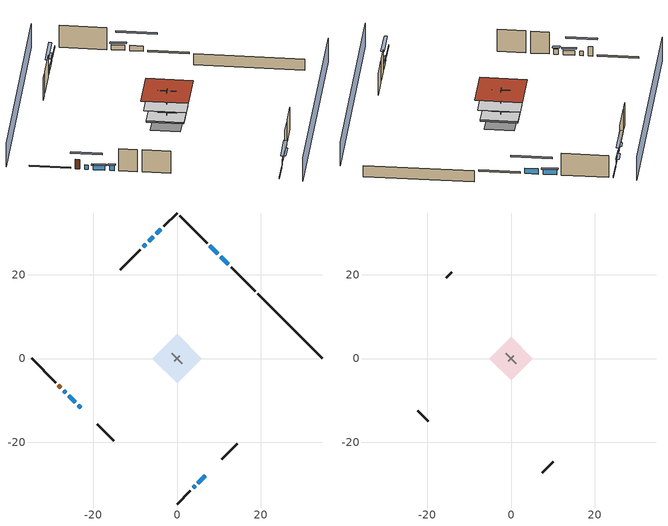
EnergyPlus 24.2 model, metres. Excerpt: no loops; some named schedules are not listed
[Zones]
conditioned space
 floor to garage (Floor1 construction): -5.17,0 0,5.17 5.17,0 0,-5.17 z0.3
 floor adiabatic (AdiabaticFloorConstruction): -5.89,0 0,5.89 5.89,0 0,-5.89 z2.74
 floor foundation (Slab2 construction): -4.17,0 0,4.17 4.17,0 0,-4.17 z-2.13
 wall outside (RimJoist1 construction): 18.66,16.05 12.93,21.78 z0.3:0.61
 wall outside (RimJoist2 construction): 0,-34.71 3.19,-31.52 z0.3:0.61
 wall outside (RimJoist3 construction): -34.71,0 -28.98,-5.73 z0.3:0.61
 wall outside (RimJoist4 construction): 0,34.71 -3.19,31.52 z0.3:0.61
 wall outside (AdiabaticWallConstruction 1): -28.32,-6.39 -27.67,-7.04 z0.3:2.34
 wall outside (AdiabaticWallConstruction): 12.27,22.43 10.4,24.31 / 9.74,24.97 7.86,26.85 / -23.56,-11.15 -22.94,-11.77 z0.3:1.46; -3.85,30.86 -4.98,29.73 / -5.64,29.07 -6.77,27.94 z0.3:1.37; 3.85,-30.86 4.34,-30.37 z0.3:1.22; 5,-29.71 6.79,-27.92 z0.3:1.4; -27.02,-7.69 -26.5,-8.21 z0.3:1.25; -25.84,-8.86 -24.22,-10.49 z0.3:1.31; -7.43,27.28 -8.06,26.65 z0.3:1.49
 wall outside (Wall3 construction): 7.2,27.5 0.66,34.05 z0.3:5.18
 wall outside (Wall4 construction): 10.69,-24.02 14.33,-20.38 z0.3:5.18
 wall outside (Wall7 construction): -19.04,-15.67 -15.04,-19.67 z0.3:5.18
 wall outside (Wall8 construction): -8.72,25.99 -13.49,21.21 z0.3:5.18
 wall foundation (FoundationWall1 construction): 34.71,0 19.32,15.39 z-2.13:0.3
 wall to garage (Wall5 construction): -1.29,1.29 1.29,-1.29 z0.3:5.18
 wall to garage (Wall6 construction): -0.65,-0.65 0.65,0.65 z0.3:5.18
 window (WindowConstruction): 12.27,22.44 10.4,24.31 z0.3:1.46
 window (WindowConstruction 9): -3.85,30.86 -4.98,29.73 z0.3:1.37
 window (WindowConstruction 1): 9.74,24.97 7.86,26.85 z0.3:1.46
 window (WindowConstruction 2): 3.85,-30.86 4.34,-30.37 z0.3:1.22
 window (WindowConstruction 3): 5,-29.71 6.79,-27.92 z0.3:1.4
 window (WindowConstruction 4): -27.02,-7.69 -26.5,-8.21 z0.3:1.25
 window (WindowConstruction 5): -25.84,-8.86 -24.22,-10.49 z0.3:1.31
 window (WindowConstruction 6): -23.56,-11.15 -22.94,-11.77 z0.3:1.46
 window (WindowConstruction 7): -5.64,29.07 -6.77,27.94 z0.3:1.37
 window (WindowConstruction 8): -7.43,27.28 -8.06,26.65 z0.3:1.49
 door (Door): -28.32,-6.39 -27.67,-7.04 z0.3:2.34
 ceiling adiabatic (AdiabaticFloorConstruction): 0,-5.89 5.89,0 0,5.89 -5.89,0 z2.74
 roof outside (Roof1 construction): 0,6.64 -6.64,0 0,-6.64 6.64,0 z5.18
garage
 floor foundation (Slab1 construction): -5.17,0 0,5.17 5.17,0 0,-5.17 z0
 wall outside (Wall1 construction): 7.45,-27.26 10.03,-24.68 z0.3:5.18
 wall outside (Wall2 construction): -22.29,-12.42 -19.7,-15.01 z0.3:5.18
 wall outside (Wall9 construction): -14.15,20.56 -15.44,19.26 z0.3:5.18
shading: 3.23,-37.94 37.94,-3.23 / -3.23,37.94 -37.94,3.23 z0:5.18; 8.46,26.25 14.21,20.5 14.64,20.93 8.89,26.68 z4.21; -5.2,29.51 -3.63,31.08 -4.06,31.51 -5.63,29.94 z1.68; 7.65,27.06 9.95,24.75 10.39,25.19 8.08,27.49 z1.77; 6.28,-28.43 1.91,-32.8 2.34,-33.23 6.71,-28.86 z3.96; 7,-27.7 4.78,-29.93 5.21,-30.36 7.44,-28.13 z1.71; -24.56,-10.15 -28.96,-5.75 -29.39,-6.18 -24.99,-10.58 z3.99; -24,-10.71 -26.06,-8.65 -26.49,-9.08 -24.43,-11.14 z1.62; -22.73,-11.98 -23.78,-10.93 -24.21,-11.36 -23.16,-12.41 z1.77; -8.71,26 -3.7,31.01 -4.13,31.44 -9.14,26.43 z4.11; -8.28,26.43 -7.21,27.5 -7.64,27.93 -8.71,26.86 z1.8
[Building]
Building 1: Terrain=Suburbs
[Site:Location]
Portland Intl Arpt_OR: Latitude {deg}=45.59; Longitude {deg}=-122.6; Time Zone {hr}=-8; Elevation {m}=33; Keep Site Location Information=Yes
[Site:GroundTemperature:Shallow]
10.2558, 8.96328, 8.85977, 9.47314, 11.9355, 14.3863, 16.5111, 17.8571, 17.9714, 16.8767, 14.8061, 12.4304
[Site:WaterMainsTemperature]
Calculation Method=Schedule; Temperature Schedule=mains temperature schedule
[Material] Roughness=Rough; Thermal Absorptance=0.9
Name | Thickness {m} | Conductivity {W/m-K} | Density {kg/m3} | Specific Heat {J/kg-K} | Solar Absorptance | Visible Absorptance
asphalt or fiberglass shingles | 0.00635 | 0.162714 | 1121.4 | 1465.45 | 0.85 | 0.85
brick veneer | 0.1016 | 0.793375 | 1762.2 | 795.53 | 0.5 | 0.5
concrete 4.0 in. | 0.1016 | 1.803125 | 2242.8 | 837.4 | 0.7 | 0.7
concrete 8.0 in. | 0.2032 | 1.803125 | 2242.8 | 837.4 | 0.7 | 0.7
door material | 0.04445 | 0.0612267 | 512.64 | 1214.23 | 0.7 | 0.7
floor covering | 0.0127 | 0.0433444 | 54.468 | 1339.84 | 0.6 | 0.6
floor covering 1 | 0.0127 | 0.0450781 | 54.468 | 1339.84 | 0.9 | 0.9
floor rigid ins; wall rigid ins | 0.512978 | 0.029427 | 32.04 | 1214.23 | 0.7 | 0.7
floor stud and cavity | 0.1397 | 0.923637 | 92.3553 | 1139.71 | 0.7 | 0.7
floor stud and cavity 1 | 0.1397 | 1.75129 | 37.0049 | 1207.88 | 0.7 | 0.7
furniture material conditioned space 1; furniture material garage 1 | 0.1524 | 0.115458 | 640.8 | 1214.23 | 0.6 | 0.6
gypsum board | 0.0127 | 0.160291 | 801 | 837.4 | 0.6 | 0.6
gypsum board 1 | 0.0127 | 0.160291 | 801 | 837.4 | 0.7 | 0.7
osb sheathing 0.5 in.; osb sheathing 0.5 in. 1; osb sheathing 0.5 in. 2 | 0.0127 | 0.115458 | 512.64 | 1214.23 | 0.7 | 0.7
osb sheathing 0.75 in. | 0.01905 | 0.115458 | 512.64 | 1214.23 | 0.7 | 0.7
rim joist stud and cavity | 0.0508 | 0.180795 | 50.32683 | 1063.81 | 0.6 | 0.6
roof rigid ins | 0.103632 | 0.029427 | 32.04 | 1214.23 | 0.7 | 0.7
roof stud and cavity | 0.2032 | 0.0828465 | 78.34581 | 1123.46 | 0.7 | 0.7
wall stud and cavity | 0.1397 | 0.447971 | 139.0536 | 1170.24 | 0.6 | 0.6
wall stud and cavity 1 | 0.1397 | 0.558292 | 139.0536 | 1170.24 | 0.7 | 0.7
wall stud and cavity 2 | 0.1397 | 0.476402 | 139.0536 | 1170.24 | 0.7 | 0.7
wall stud and cavity 3 | 0.0889 | 0.380278 | 52.3479 | 1209.89 | 0.7 | 0.7
wall stud and cavity 4 | 0.0889 | 0.391764 | 83.0341 | 1211.67 | 0.7 | 0.7
wood siding; wood siding 1 | 0.0254 | 0.102417 | 544.68 | 1172.36 | 0.7 | 0.7
[WindowMaterial:SimpleGlazingSystem]
WindowMaterial: U-Factor {W/m2-K}=2.78222; Solar Heat Gain Coefficient=0.56
[Construction]
AdiabaticFloorConstruction: floor stud and cavity 1, floor rigid ins, osb sheathing 0.75 in., floor covering
AdiabaticWallConstruction: wood siding, wall rigid ins, wall stud and cavity 3, gypsum board
AdiabaticWallConstruction 1: wood siding 1, wall rigid ins, wall stud and cavity 3, gypsum board
Door: door material
Floor1 construction: floor stud and cavity, osb sheathing 0.75 in., floor covering
FoundationWall1 construction: concrete 8.0 in., gypsum board 1
furniture construction conditioned space 1: furniture material conditioned space 1
furniture construction garage 1: furniture material garage 1
PartitionWallConstruction: gypsum board, wall stud and cavity 4, gypsum board
RimJoist1 construction; RimJoist2 construction; RimJoist3 construction; RimJoist4 construction: brick veneer, rim joist stud and cavity
Roof1 construction: asphalt or fiberglass shingles, roof rigid ins, osb sheathing 0.75 in., roof stud and cavity, gypsum board
Slab1 construction: concrete 4.0 in.
Slab2 construction: concrete 4.0 in., floor covering 1
Wall1 construction; Wall2 construction: brick veneer, osb sheathing 0.5 in., wall stud and cavity
Wall3 construction; Wall4 construction: brick veneer, osb sheathing 0.5 in., wall stud and cavity 1, gypsum board
Wall5 construction: osb sheathing 0.5 in. 1, wall stud and cavity 2, gypsum board
Wall6 construction: osb sheathing 0.5 in. 2, wall stud and cavity 2, gypsum board
Wall7 construction; Wall8 construction: brick veneer, osb sheathing 0.5 in. 2, wall stud and cavity 1, gypsum board
Wall9 construction: brick veneer, osb sheathing 0.5 in. 2, wall stud and cavity
WindowConstruction; WindowConstruction 1; WindowConstruction 2; WindowConstruction 3; WindowConstruction 4; WindowConstruction 5; WindowConstruction 6; WindowConstruction 7; WindowConstruction 8; WindowConstruction 9: WindowMaterial
[Zone] Multiplier=1; Part of Total Floor Area=Yes
Name | Volume {m3}
conditioned space | 384.656
garage | 130.484
[Space]
Name | Zone | Volume {m3}
conditioned space 1 | conditioned space | 384.656
garage 1 | garage | 130.484
[SurfaceProperty:ExposedFoundationPerimeter] Exposed Perimeter Calculation Method=TotalExposedPerimeter
Name | Total Exposed Perimeter {m}
Slab2 | 21.76272
Slab1 | 18.288
[SurfaceProperty:IncidentSolarMultiplier] Incident Solar Multiplier=1; Incident Solar Multiplier Schedule=trans schedule winter=0.85 summer=0.7
Window1; Window10; Window2; Window3; Window4; Window5; Window6; Window7; Window8; Window9
[InternalMass]
Name | Construction | Zone or ZoneList | Space or SpaceList | Surface Area {m2}
furniture mass conditioned space 1 | furniture construction conditioned space 1 | conditioned space | conditioned space 1 | 63.09974
partition wall mass | PartitionWallConstruction | conditioned space | conditioned space 1 | 157.749
furniture mass garage 1 | furniture construction garage 1 | garage | garage 1 | 5.35122
[Lights] Design Level Calculation Method=LightingLevel; Return Air Fraction=0; Fraction Radiant=0.6; Fraction Visible=0.2; Fraction Replaceable=1
Name | Zone or ZoneList or Space or SpaceList | Schedule | Lighting Level {W}
interior lighting | conditioned space 1 | lighting_interior | 206.801
garage lighting | garage 1 | lighting_garage | 7.24998
[People]
occupants: Zone or ZoneList or Space or SpaceList=conditioned space 1; Number of People Schedule=occupants; Number of People Calculation Method=People; Number of People=2; Fraction Radiant=0.314171; Sensible Heat Fraction=0.56303; Activity Level Schedule=occupants activity schedule; Carbon Dioxide Generation Rate {m3/s-W}=0; Enable ASHRAE 55 Comfort Warnings=No; Mean Radiant Temperature Calculation Type=EnclosureAveraged
[ElectricEquipment] Zone or ZoneList or Space or SpaceList=conditioned space 1; Design Level Calculation Method=EquipmentLevel
Name | Schedule | Design Level {W} | Fraction Latent | Fraction Radiant | Fraction Lost
ceiling fan | ceiling_fan | 19.2257 | 0 | 0.558 | 0
clothes dryer | clothes_dryer | 176.344 | 0.015 | 0.081 | 0.85
clothes washer | clothes_washer | 171.911 | 0.03 | 0.162 | 0.7
cooking range | cooking_range | 67.8014 | 0.16 | 0.384 | 0.2
dishwasher | dishwasher | 425.741 | 0.3 | 0.18 | 0.4
fridge | fridge schedule | 43.7215 | 0 | 0.6 | 0
mech vent bath fan 0 | mech vent bath fan 0 schedule | 15 | 0 | 0 | 1
mech vent house fan | mech vent house fan schedule | 0 | 0 | 0 | 1
mech vent house fan cfis | mech vent house fan cfis schedule | 0 | 0 | 0 | 0
mech vent range fan 0 | mech vent range fan 0 schedule | 30 | 0 | 0 | 1
misc plug loads | plug_loads_other | 314.932 | 0.021 | 0.558 | 0.049
misc tv | plug_loads_tv | 365.016 | 0 | 0.6 | 0
misc well pump | misc well pump schedule | 83.0177 | 0 | 0 | 1
whole house fan | Always On Discrete | 0 | 0 | 0 | 1
[OtherEquipment] Design Level Calculation Method=EquipmentLevel
Name | Fuel Type | Zone or ZoneList or Space or SpaceList | Schedule | Design Level {W} | Fraction Latent | Fraction Radiant | Fraction Lost
clothes dryer 1 | NaturalGas | conditioned space 1 | clothes_dryer | 2342.76 | 0.015 | 0.081 | 0.85
cooking range 1 | NaturalGas | conditioned space 1 | cooking_range | 1987.06 | 0.16 | 0.384 | 0.2
general water use latent | None | conditioned space 1 | general water use schedule | 44.1266 | 1 | 0 | 0
general water use sensible | None | conditioned space 1 | general water use schedule | -43.4886 | 0 | 0.6 | 0
mech vent house fan latent load | None | conditioned space 1 | Always On Discrete | 0 | 1 | 0 | 0
mech vent house fan sensible load | None | conditioned space 1 | Always On Discrete | 0 | 0 | 0 | 0
water heater energy adjustment1 | Electricity | garage 1 | Always On Discrete | 0.01 | 0 | 0 | 1
water heater lat | None | garage 1 | Always On Discrete | 0 | 1 | 0 | 0
water heater sens | None | garage 1 | Always On Discrete | 0 | 0 | 0 | 0
[ZoneInfiltration:DesignFlowRate] Zone or ZoneList or Space or SpaceList=conditioned space 1; Schedule=Always On Discrete; Design Flow Rate Calculation Method=Flow/Zone; Design Flow Rate {m3/s}=0
infil flow; natural vent flow; whole house fan flow
[ZoneInfiltration:EffectiveLeakageArea]
infil garage 1: Zone or Space=garage 1; Schedule=Always On Discrete; Effective Air Leakage Area {cm2}=679.592; Stack Coefficient=0.000129147; Wind Coefficient=4.64657e-05
[Foundation:Kiva] Wall Depth Below Slab {m}=0.2032
Name | Initial Indoor Air Temperature {C} | Wall Height Above Grade {m}
Foundation Kiva 1 | 13.4258 | 0.1016
Foundation Kiva 2 | 16.6667 | 0.3048
[Foundation:Kiva:Settings]
Soil Conductivity {W/m-K}=1.3848; Soil Density {kg/m3}=1842.3; Soil Specific Heat {J/kg-K}=418.7; Ground Solar Absorptivity=0.9; Ground Thermal Absorptivity=0.9; Ground Surface Roughness {m}=0.03; Far-Field Width {m}=40; Deep-Ground Boundary Condition=ZeroFlux; Deep-Ground Depth {m}=40; Minimum Cell Dimension {m}=0.2; Maximum Cell Growth Coefficient=3; Simulation Timestep=Timestep
[Exterior:Lights]
exterior lighting: Schedule=exterior lighting schedule; Design Level {W}=7.09205
[EnergyManagementSystem:Sensor] Output:Variable or Output:Meter Index Key=garage
Name | Output:Variable or Output:Meter
water_heater_amb_rh | Zone Air Relative Humidity
water_heater_amb_temp | Zone Mean Air Temperature
[Schedule:Day:Interval]
trans schedule winter=0.85 summer=0.7 day; trans schedule winter=0.85 summer=0.7 day 2: No, 24:00, 0.85
trans schedule winter=0.85 summer=0.7 day 1: No, 24:00, 0.7
trans schedule winter=0.85 summer=0.7 default day; mech vent bath fan 0 schedule default day; mech vent range fan 0 schedule default day; misc well pump schedule default day; general water use schedule default day; exterior lighting schedule default day: No, 24:00, 0
mech vent bath fan 0 schedule day: No, 23:00, 0, 24:00, 1
mech vent range fan 0 schedule day: No, 18:00, 0, 19:00, 1, 24:00, 0
misc well pump schedule day: No, 01:00, 0.511628, 02:00, 0.267442, 03:00, 0.22093, 04:00, 0.174419, 05:00, 0.186047, 06:00, 0.209302, 07:00, 0.302326, 09:00, 0.383721, 10:00, 0.372093, 12:00, 0.383721, 15:00, 0.372093, 16:00, 0.383721, 17:00, 0.523256, 18:00, 0.662791, 19:00, 0.767442, 20:00, 0.883721, 21:00, 0.94186, 22:00, 1, 23:00, 0.872093, 24:00, 0.755814
general water use schedule day: No, 01:00, 0.315068, 03:00, 0.287671, 04:00, 0.342466, 05:00, 0.369863, 06:00, 0.520548, 07:00, 0.60274, 08:00, 0.534247, 10:00, 0.506849, 11:00, 0.465753, 14:00, 0.479452, 15:00, 0.534247, 16:00, 0.589041, 17:00, 0.69863, 18:00, 0.876712, 19:00, 0.890411, 20:00, 0.986301, 21:00, 1, 22:00, 0.863014, 23:00, 0.616438, 24:00, 0.465753
exterior lighting schedule day: No, 01:00, 0.566667, 03:00, 0.524167, 05:00, 0.495833, 06:00, 0.5525, 07:00, 0.623333, 08:00, 0.580833, 09:00, 0.439167, 10:00, 0.354167, 12:00, 0.34, 13:00, 0.354167, 14:00, 0.396667, 15:00, 0.425, 16:00, 0.495833, 17:00, 0.623333, 18:00, 0.793333, 19:00, 0.906667, 20:00, 0.963333, 21:00, 0.991667, 22:00, 0.920833, 23:00, 0.793333, 24:00, 0.665833
exterior lighting schedule day 1: No, 01:00, 0.528571, 03:00, 0.488929, 05:00, 0.4625, 06:00, 0.515357, 07:00, 0.581429, 08:00, 0.541786, 09:00, 0.409643, 10:00, 0.330357, 12:00, 0.317143, 13:00, 0.330357, 14:00, 0.37, 15:00, 0.396429, 16:00, 0.4625, 17:00, 0.581429, 18:00, 0.74, 19:00, 0.845714, 20:00, 0.898571, 21:00, 0.925, 22:00, 0.858929, 23:00, 0.74, 24:00, 0.621071
exterior lighting schedule day 2: No, 01:00, 0.485714, 03:00, 0.449286, 05:00, 0.425, 06:00, 0.473571, 07:00, 0.534286, 08:00, 0.497857, 09:00, 0.376429, 10:00, 0.303571, 12:00, 0.291429, 13:00, 0.303571, 14:00, 0.34, 15:00, 0.364286, 16:00, 0.425, 17:00, 0.534286, 18:00, 0.68, 19:00, 0.777143, 20:00, 0.825714, 21:00, 0.85, 22:00, 0.789286, 23:00, 0.68, 24:00, 0.570714
exterior lighting schedule day 3: No, 01:00, 0.442857, 03:00, 0.409643, 05:00, 0.3875, 06:00, 0.431786, 07:00, 0.487143, 08:00, 0.453929, 09:00, 0.343214, 10:00, 0.276786, 12:00, 0.265714, 13:00, 0.276786, 14:00, 0.31, 15:00, 0.332143, 16:00, 0.3875, 17:00, 0.487143, 18:00, 0.62, 19:00, 0.708571, 20:00, 0.752857, 21:00, 0.775, 22:00, 0.719643, 23:00, 0.62, 24:00, 0.520357
exterior lighting schedule day 4: No, 01:00, 0.4, 03:00, 0.37, 05:00, 0.35, 06:00, 0.39, 07:00, 0.44, 08:00, 0.41, 09:00, 0.31, 10:00, 0.25, 12:00, 0.24, 13:00, 0.25, 14:00, 0.28, 15:00, 0.3, 16:00, 0.35, 17:00, 0.44, 18:00, 0.56, 19:00, 0.64, 20:00, 0.68, 21:00, 0.7, 22:00, 0.65, 23:00, 0.56, 24:00, 0.47
exterior lighting schedule day 5: No, 01:00, 0.380952, 03:00, 0.352381, 05:00, 0.333333, 06:00, 0.371429, 07:00, 0.419048, 08:00, 0.390476, 09:00, 0.295238, 10:00, 0.238095, 12:00, 0.228571, 13:00, 0.238095, 14:00, 0.266667, 15:00, 0.285714, 16:00, 0.333333, 17:00, 0.419048, 18:00, 0.533333, 19:00, 0.609524, 20:00, 0.647619, 21:00, 0.666667, 22:00, 0.619048, 23:00, 0.533333, 24:00, 0.447619
exterior lighting schedule day 6: No, 01:00, 0.390476, 03:00, 0.36119, 05:00, 0.341667, 06:00, 0.380714, 07:00, 0.429524, 08:00, 0.400238, 09:00, 0.302619, 10:00, 0.244048, 12:00, 0.234286, 13:00, 0.244048, 14:00, 0.273333, 15:00, 0.292857, 16:00, 0.341667, 17:00, 0.429524, 18:00, 0.546667, 19:00, 0.624762, 20:00, 0.66381, 21:00, 0.683333, 22:00, 0.634524, 23:00, 0.546667, 24:00, 0.45881
exterior lighting schedule day 7: No, 01:00, 0.419048, 03:00, 0.387619, 05:00, 0.366667, 06:00, 0.408571, 07:00, 0.460952, 08:00, 0.429524, 09:00, 0.324762, 10:00, 0.261905, 12:00, 0.251429, 13:00, 0.261905, 14:00, 0.293333, 15:00, 0.314286, 16:00, 0.366667, 17:00, 0.460952, 18:00, 0.586667, 19:00, 0.670476, 20:00, 0.712381, 21:00, 0.733333, 22:00, 0.680952, 23:00, 0.586667, 24:00, 0.492381
exterior lighting schedule day 8: No, 01:00, 0.466667, 03:00, 0.431667, 05:00, 0.408333, 06:00, 0.455, 07:00, 0.513333, 08:00, 0.478333, 09:00, 0.361667, 10:00, 0.291667, 12:00, 0.28, 13:00, 0.291667, 14:00, 0.326667, 15:00, 0.35, 16:00, 0.408333, 17:00, 0.513333, 18:00, 0.653333, 19:00, 0.746667, 20:00, 0.793333, 21:00, 0.816667, 22:00, 0.758333, 23:00, 0.653333, 24:00, 0.548333
exterior lighting schedule day 9: No, 01:00, 0.509524, 03:00, 0.47131, 05:00, 0.445833, 06:00, 0.496786, 07:00, 0.560476, 08:00, 0.522262, 09:00, 0.394881, 10:00, 0.318452, 12:00, 0.305714, 13:00, 0.318452, 14:00, 0.356667, 15:00, 0.382143, 16:00, 0.445833, 17:00, 0.560476, 18:00, 0.713333, 19:00, 0.815238, 20:00, 0.86619, 21:00, 0.891667, 22:00, 0.827976, 23:00, 0.713333, 24:00, 0.59869
[Schedule:Week:Daily]
trans schedule winter=0.85 summer=0.7 Week Rule - Jan1-May26: trans schedule winter=0.85 summer=0.7 day, trans schedule winter=0.85 summer=0.7 day, trans schedule winter=0.85 summer=0.7 day, trans schedule winter=0.85 summer=0.7 day, trans schedule winter=0.85 summer=0.7 day, trans schedule winter=0.85 summer=0.7 day, trans schedule winter=0.85 summer=0.7 day, trans schedule winter=0.85 summer=0.7 default day, trans schedule winter=0.85 summer=0.7 default day, trans schedule winter=0.85 summer=0.7 default day, trans schedule winter=0.85 summer=0.7 default day, trans schedule winter=0.85 summer=0.7 default day
trans schedule winter=0.85 summer=0.7 Week Rule - May27-Jun2: trans schedule winter=0.85 summer=0.7 day, trans schedule winter=0.85 summer=0.7 day, trans schedule winter=0.85 summer=0.7 day, trans schedule winter=0.85 summer=0.7 day, trans schedule winter=0.85 summer=0.7 day, trans schedule winter=0.85 summer=0.7 day 1, trans schedule winter=0.85 summer=0.7 day 1, trans schedule winter=0.85 summer=0.7 default day, trans schedule winter=0.85 summer=0.7 default day, trans schedule winter=0.85 summer=0.7 default day, trans schedule winter=0.85 summer=0.7 default day, trans schedule winter=0.85 summer=0.7 default day
trans schedule winter=0.85 summer=0.7 Week Rule - Jun3-Sep29: trans schedule winter=0.85 summer=0.7 day 1, trans schedule winter=0.85 summer=0.7 day 1, trans schedule winter=0.85 summer=0.7 day 1, trans schedule winter=0.85 summer=0.7 day 1, trans schedule winter=0.85 summer=0.7 day 1, trans schedule winter=0.85 summer=0.7 day 1, trans schedule winter=0.85 summer=0.7 day 1, trans schedule winter=0.85 summer=0.7 default day, trans schedule winter=0.85 summer=0.7 default day, trans schedule winter=0.85 summer=0.7 default day, trans schedule winter=0.85 summer=0.7 default day, trans schedule winter=0.85 summer=0.7 default day
trans schedule winter=0.85 summer=0.7 Week Rule - Sep30-Oct6: trans schedule winter=0.85 summer=0.7 day 1, trans schedule winter=0.85 summer=0.7 day 2, trans schedule winter=0.85 summer=0.7 day 2, trans schedule winter=0.85 summer=0.7 day 2, trans schedule winter=0.85 summer=0.7 day 2, trans schedule winter=0.85 summer=0.7 day 2, trans schedule winter=0.85 summer=0.7 day 2, trans schedule winter=0.85 summer=0.7 default day, trans schedule winter=0.85 summer=0.7 default day, trans schedule winter=0.85 summer=0.7 default day, trans schedule winter=0.85 summer=0.7 default day, trans schedule winter=0.85 summer=0.7 default day
trans schedule winter=0.85 summer=0.7 Week Rule - Oct7-Dec31: trans schedule winter=0.85 summer=0.7 day 2, trans schedule winter=0.85 summer=0.7 day 2, trans schedule winter=0.85 summer=0.7 day 2, trans schedule winter=0.85 summer=0.7 day 2, trans schedule winter=0.85 summer=0.7 day 2, trans schedule winter=0.85 summer=0.7 day 2, trans schedule winter=0.85 summer=0.7 day 2, trans schedule winter=0.85 summer=0.7 default day, trans schedule winter=0.85 summer=0.7 default day, trans schedule winter=0.85 summer=0.7 default day, trans schedule winter=0.85 summer=0.7 default day, trans schedule winter=0.85 summer=0.7 default day
mech vent bath fan 0 schedule Week Rule - Jan1-Dec31: mech vent bath fan 0 schedule day, mech vent bath fan 0 schedule day, mech vent bath fan 0 schedule day, mech vent bath fan 0 schedule day, mech vent bath fan 0 schedule day, mech vent bath fan 0 schedule day, mech vent bath fan 0 schedule day, mech vent bath fan 0 schedule default day, mech vent bath fan 0 schedule default day, mech vent bath fan 0 schedule default day, mech vent bath fan 0 schedule default day, mech vent bath fan 0 schedule default day
mech vent range fan 0 schedule Week Rule - Jan1-Dec31: mech vent range fan 0 schedule day, mech vent range fan 0 schedule day, mech vent range fan 0 schedule day, mech vent range fan 0 schedule day, mech vent range fan 0 schedule day, mech vent range fan 0 schedule day, mech vent range fan 0 schedule day, mech vent range fan 0 schedule default day, mech vent range fan 0 schedule default day, mech vent range fan 0 schedule default day, mech vent range fan 0 schedule default day, mech vent range fan 0 schedule default day
misc well pump schedule Week Rule - Jan1-Dec31: misc well pump schedule day, misc well pump schedule day, misc well pump schedule day, misc well pump schedule day, misc well pump schedule day, misc well pump schedule day, misc well pump schedule day, misc well pump schedule default day, misc well pump schedule default day, misc well pump schedule default day, misc well pump schedule default day, misc well pump schedule default day
general water use schedule Week Rule - Jan1-Dec31: general water use schedule day, general water use schedule day, general water use schedule day, general water use schedule day, general water use schedule day, general water use schedule day, general water use schedule day, general water use schedule default day, general water use schedule default day, general water use schedule default day, general water use schedule default day, general water use schedule default day
exterior lighting schedule Week Rule - Jan1-Jan27: exterior lighting schedule day, exterior lighting schedule day, exterior lighting schedule day, exterior lighting schedule day, exterior lighting schedule day, exterior lighting schedule day, exterior lighting schedule day, exterior lighting schedule default day, exterior lighting schedule default day, exterior lighting schedule default day, exterior lighting schedule default day, exterior lighting schedule default day
exterior lighting schedule Week Rule - Jan28-Feb3: exterior lighting schedule day, exterior lighting schedule day, exterior lighting schedule day, exterior lighting schedule day, exterior lighting schedule day 1, exterior lighting schedule day 1, exterior lighting schedule day 1, exterior lighting schedule default day, exterior lighting schedule default day, exterior lighting schedule default day, exterior lighting schedule default day, exterior lighting schedule default day
exterior lighting schedule Week Rule - Feb4-Feb24: exterior lighting schedule day 1, exterior lighting schedule day 1, exterior lighting schedule day 1, exterior lighting schedule day 1, exterior lighting schedule day 1, exterior lighting schedule day 1, exterior lighting schedule day 1, exterior lighting schedule default day, exterior lighting schedule default day, exterior lighting schedule default day, exterior lighting schedule default day, exterior lighting schedule default day
exterior lighting schedule Week Rule - Feb25-Mar3: exterior lighting schedule day 1, exterior lighting schedule day 1, exterior lighting schedule day 1, exterior lighting schedule day 1, exterior lighting schedule day 2, exterior lighting schedule day 2, exterior lighting schedule day 2, exterior lighting schedule default day, exterior lighting schedule default day, exterior lighting schedule default day, exterior lighting schedule default day, exterior lighting schedule default day
exterior lighting schedule Week Rule - Mar4-Mar31: exterior lighting schedule day 2, exterior lighting schedule day 2, exterior lighting schedule day 2, exterior lighting schedule day 2, exterior lighting schedule day 2, exterior lighting schedule day 2, exterior lighting schedule day 2, exterior lighting schedule default day, exterior lighting schedule default day, exterior lighting schedule default day, exterior lighting schedule default day, exterior lighting schedule default day
exterior lighting schedule Week Rule - Apr1-Apr28: exterior lighting schedule day 3, exterior lighting schedule day 3, exterior lighting schedule day 3, exterior lighting schedule day 3, exterior lighting schedule day 3, exterior lighting schedule day 3, exterior lighting schedule day 3, exterior lighting schedule default day, exterior lighting schedule default day, exterior lighting schedule default day, exterior lighting schedule default day, exterior lighting schedule default day
exterior lighting schedule Week Rule - Apr29-May5: exterior lighting schedule day 3, exterior lighting schedule day 3, exterior lighting schedule day 4, exterior lighting schedule day 4, exterior lighting schedule day 4, exterior lighting schedule day 4, exterior lighting schedule day 4, exterior lighting schedule default day, exterior lighting schedule default day, exterior lighting schedule default day, exterior lighting schedule default day, exterior lighting schedule default day
exterior lighting schedule Week Rule - May6-May26: exterior lighting schedule day 4, exterior lighting schedule day 4, exterior lighting schedule day 4, exterior lighting schedule day 4, exterior lighting schedule day 4, exterior lighting schedule day 4, exterior lighting schedule day 4, exterior lighting schedule default day, exterior lighting schedule default day, exterior lighting schedule default day, exterior lighting schedule default day, exterior lighting schedule default day
exterior lighting schedule Week Rule - May27-Jun2: exterior lighting schedule day 4, exterior lighting schedule day 4, exterior lighting schedule day 4, exterior lighting schedule day 4, exterior lighting schedule day 4, exterior lighting schedule day 5, exterior lighting schedule day 5, exterior lighting schedule default day, exterior lighting schedule default day, exterior lighting schedule default day, exterior lighting schedule default day, exterior lighting schedule default day
exterior lighting schedule Week Rule - Jun3-Jun30: exterior lighting schedule day 5, exterior lighting schedule day 5, exterior lighting schedule day 5, exterior lighting schedule day 5, exterior lighting schedule day 5, exterior lighting schedule day 5, exterior lighting schedule day 5, exterior lighting schedule default day, exterior lighting schedule default day, exterior lighting schedule default day, exterior lighting schedule default day, exterior lighting schedule default day
exterior lighting schedule Week Rule - Jul1-Jul28: exterior lighting schedule day 6, exterior lighting schedule day 6, exterior lighting schedule day 6, exterior lighting schedule day 6, exterior lighting schedule day 6, exterior lighting schedule day 6, exterior lighting schedule day 6, exterior lighting schedule default day, exterior lighting schedule default day, exterior lighting schedule default day, exterior lighting schedule default day, exterior lighting schedule default day
exterior lighting schedule Week Rule - Jul29-Aug4: exterior lighting schedule day 6, exterior lighting schedule day 6, exterior lighting schedule day 6, exterior lighting schedule day 7, exterior lighting schedule day 7, exterior lighting schedule day 7, exterior lighting schedule day 7, exterior lighting schedule default day, exterior lighting schedule default day, exterior lighting schedule default day, exterior lighting schedule default day, exterior lighting schedule default day
exterior lighting schedule Week Rule - Aug5-Aug25: exterior lighting schedule day 7, exterior lighting schedule day 7, exterior lighting schedule day 7, exterior lighting schedule day 7, exterior lighting schedule day 7, exterior lighting schedule day 7, exterior lighting schedule day 7, exterior lighting schedule default day, exterior lighting schedule default day, exterior lighting schedule default day, exterior lighting schedule default day, exterior lighting schedule default day
exterior lighting schedule Week Rule - Aug26-Sep1: exterior lighting schedule day 7, exterior lighting schedule day 7, exterior lighting schedule day 7, exterior lighting schedule day 7, exterior lighting schedule day 7, exterior lighting schedule day 7, exterior lighting schedule day 8, exterior lighting schedule default day, exterior lighting schedule default day, exterior lighting schedule default day, exterior lighting schedule default day, exterior lighting schedule default day
exterior lighting schedule Week Rule - Sep2-Sep29: exterior lighting schedule day 8, exterior lighting schedule day 8, exterior lighting schedule day 8, exterior lighting schedule day 8, exterior lighting schedule day 8, exterior lighting schedule day 8, exterior lighting schedule day 8, exterior lighting schedule default day, exterior lighting schedule default day, exterior lighting schedule default day, exterior lighting schedule default day, exterior lighting schedule default day
exterior lighting schedule Week Rule - Sep30-Oct6: exterior lighting schedule day 8, exterior lighting schedule day 9, exterior lighting schedule day 9, exterior lighting schedule day 9, exterior lighting schedule day 9, exterior lighting schedule day 9, exterior lighting schedule day 9, exterior lighting schedule default day, exterior lighting schedule default day, exterior lighting schedule default day, exterior lighting schedule default day, exterior lighting schedule default day
exterior lighting schedule Week Rule - Oct7-Oct27: exterior lighting schedule day 9, exterior lighting schedule day 9, exterior lighting schedule day 9, exterior lighting schedule day 9, exterior lighting schedule day 9, exterior lighting schedule day 9, exterior lighting schedule day 9, exterior lighting schedule default day, exterior lighting schedule default day, exterior lighting schedule default day, exterior lighting schedule default day, exterior lighting schedule default day
exterior lighting schedule Week Rule - Oct28-Nov3: exterior lighting schedule day 9, exterior lighting schedule day 9, exterior lighting schedule day 9, exterior lighting schedule day 9, exterior lighting schedule day 10, exterior lighting schedule day 10, exterior lighting schedule day 10, exterior lighting schedule default day, exterior lighting schedule default day, exterior lighting schedule default day, exterior lighting schedule default day, exterior lighting schedule default day
exterior lighting schedule Week Rule - Nov4-Nov24: exterior lighting schedule day 10, exterior lighting schedule day 10, exterior lighting schedule day 10, exterior lighting schedule day 10, exterior lighting schedule day 10, exterior lighting schedule day 10, exterior lighting schedule day 10, exterior lighting schedule default day, exterior lighting schedule default day, exterior lighting schedule default day, exterior lighting schedule default day, exterior lighting schedule default day
exterior lighting schedule Week Rule - Nov25-Dec1: exterior lighting schedule day 10, exterior lighting schedule day 10, exterior lighting schedule day 10, exterior lighting schedule day 10, exterior lighting schedule day 10, exterior lighting schedule day 10, exterior lighting schedule day 11, exterior lighting schedule default day, exterior lighting schedule default day, exterior lighting schedule default day, exterior lighting schedule default day, exterior lighting schedule default day
exterior lighting schedule Week Rule - Dec2-Dec31: exterior lighting schedule day 11, exterior lighting schedule day 11, exterior lighting schedule day 11, exterior lighting schedule day 11, exterior lighting schedule day 11, exterior lighting schedule day 11, exterior lighting schedule day 11, exterior lighting schedule default day, exterior lighting schedule default day, exterior lighting schedule default day, exterior lighting schedule default day, exterior lighting schedule default day
[Schedule:Year]
trans schedule winter=0.85 summer=0.7: trans schedule winter=0.85 summer=0.7 Week Rule - Jan1-May26, 1, 1, 5, 26, trans schedule winter=0.85 summer=0.7 Week Rule - May27-Jun2, 5, 27, 6, 2, trans schedule winter=0.85 summer=0.7 Week Rule - Jun3-Sep29, 6, 3, 9, 29, trans schedule winter=0.85 summer=0.7 Week Rule - Sep30-Oct6, 9, 30, 10, 6, trans schedule winter=0.85 summer=0.7 Week Rule - Oct7-Dec31, 10, 7, 12, 31
mech vent bath fan 0 schedule: mech vent bath fan 0 schedule Week Rule - Jan1-Dec31, 1, 1, 12, 31
mech vent range fan 0 schedule: mech vent range fan 0 schedule Week Rule - Jan1-Dec31, 1, 1, 12, 31
misc well pump schedule: misc well pump schedule Week Rule - Jan1-Dec31, 1, 1, 12, 31
general water use schedule: general water use schedule Week Rule - Jan1-Dec31, 1, 1, 12, 31
exterior lighting schedule: exterior lighting schedule Week Rule - Jan1-Jan27, 1, 1, 1, 27, exterior lighting schedule Week Rule - Jan28-Feb3, 1, 28, 2, 3, exterior lighting schedule Week Rule - Feb4-Feb24, 2, 4, 2, 24, exterior lighting schedule Week Rule - Feb25-Mar3, 2, 25, 3, 3, exterior lighting schedule Week Rule - Mar4-Mar31, 3, 4, 3, 31, exterior lighting schedule Week Rule - Apr1-Apr28, 4, 1, 4, 28, exterior lighting schedule Week Rule - Apr29-May5, 4, 29, 5, 5, exterior lighting schedule Week Rule - May6-May26, 5, 6, 5, 26, exterior lighting schedule Week Rule - May27-Jun2, 5, 27, 6, 2, exterior lighting schedule Week Rule - Jun3-Jun30, 6, 3, 6, 30, exterior lighting schedule Week Rule - Jul1-Jul28, 7, 1, 7, 28, exterior lighting schedule Week Rule - Jul29-Aug4, 7, 29, 8, 4, exterior lighting schedule Week Rule - Aug5-Aug25, 8, 5, 8, 25, exterior lighting schedule Week Rule - Aug26-Sep1, 8, 26, 9, 1, exterior lighting schedule Week Rule - Sep2-Sep29, 9, 2, 9, 29, exterior lighting schedule Week Rule - Sep30-Oct6, 9, 30, 10, 6, exterior lighting schedule Week Rule - Oct7-Oct27, 10, 7, 10, 27, exterior lighting schedule Week Rule - Oct28-Nov3, 10, 28, 11, 3, exterior lighting schedule Week Rule - Nov4-Nov24, 11, 4, 11, 24, exterior lighting schedule Week Rule - Nov25-Dec1, 11, 25, 12, 1, exterior lighting schedule Week Rule - Dec2-Dec31, 12, 2, 12, 31
[Schedule:File] File=in.schedules.csv; Rows to Skip at Top=1; Number of Hours of Data=8760; Column Separator=Comma; Interpolate to Timestep=Yes; Minutes per Item=15; Adjust Schedule for Daylight Savings=Yes
Name | Column Number
lighting_interior | 5
occupants | 1
ceiling_fan | 4
clothes_dryer | 11
clothes_washer | 10
cooking_range | 12
dishwasher | 8
plug_loads_other | 2
plug_loads_tv | 3
lighting_garage | 6
[Schedule:Constant]
Name | Hourly Value
occupants activity schedule | 117.228
fridge schedule | 0
mech vent house fan schedule; mech vent house fan cfis schedule; Always On Discrete | 1
[Schedule:Compact]
mains temperature schedule: Through: 01/01, For: AllDays, Until: 24:00, 13.0633, Through: 01/02, For: AllDays, Until: 24:00, 13.0189, Through: 01/03, For: AllDays, Until: 24:00, 12.975, Through: 01/04, For: AllDays, Until: 24:00, 12.9328, Through: 01/05, For: AllDays, Until: 24:00, 12.8917, Through: 01/06, For: AllDays, Until: 24:00, 12.8517, Through: 01/07, For: AllDays, Until: 24:00, 12.8122, Through: 01/08, For: AllDays, Until: 24:00, 12.7744, Through: 01/09, For: AllDays, Until: 24:00, 12.7378, Through: 01/10, For: AllDays, Until: 24:00, 12.7017, Through: 01/11, For: AllDays, Until: 24:00, 12.6672, Through: 01/12, For: AllDays, Until: 24:00, 12.6339, Through: 01/13, For: AllDays, Until: 24:00, 12.6017, Through: 01/14, For: AllDays, Until: 24:00, 12.5706, Through: 01/15, For: AllDays, Until: 24:00, 12.5411, Through: 01/16, For: AllDays, Until: 24:00, 12.5122, Through: 01/17, For: AllDays, Until: 24:00, 12.485, Through: 01/18, For: AllDays, Until: 24:00, 12.4583, Through: 01/19, For: AllDays, Until: 24:00, 12.4333, Through: 01/20, For: AllDays, Until: 24:00, 12.41, Through: 01/21, For: AllDays, Until: 24:00, 12.3872, Through: 01/22, For: AllDays, Until: 24:00, 12.3661, Through: 01/23, For: AllDays, Until: 24:00, 12.3456, Through: 01/24, For: AllDays, Until: 24:00, 12.3272, Through: 01/25, For: AllDays, Until: 24:00, 12.3094, Through: 01/26, For: AllDays, Until: 24:00, 12.2933, Through: 01/27, For: AllDays, Until: 24:00, 12.2783, Through: 01/28, For: AllDays, Until: 24:00, 12.2644, Through: 01/29, For: AllDays, Until: 24:00, 12.2517, Through: 01/30, For: AllDays, Until: 24:00, 12.2406, Through: 01/31, For: AllDays, Until: 24:00, 12.2306, Through: 02/01, For: AllDays, Until: 24:00, 12.2222, Through: 02/02, For: AllDays, Until: 24:00, 12.215, Through: 02/03, For: AllDays, Until: 24:00, 12.2089, Through: 02/04, For: AllDays, Until: 24:00, 12.2039, Through: 02/05, For: AllDays, Until: 24:00, 12.2006, Through: 02/06, For: AllDays, Until: 24:00, 12.1983, Through: 02/07, For: AllDays, Until: 24:00, 12.1978, Through: 02/08, For: AllDays, Until: 24:00, 12.1978, Through: 02/09, For: AllDays, Until: 24:00, 12.2, Through: 02/10, For: AllDays, Until: 24:00, 12.2028, Through: 02/11, For: AllDays, Until: 24:00, 12.2072, Through: 02/12, For: AllDays, Until: 24:00, 12.2128, Through: 02/13, For: AllDays, Until: 24:00, 12.2194, Through: 02/14, For: AllDays, Until: 24:00, 12.2278, Through: 02/15, For: AllDays, Until: 24:00, 12.2372, Through: 02/16, For: AllDays, Until: 24:00, 12.2483, Through: 02/17, For: AllDays, Until: 24:00, 12.26, Through: 02/18, For: AllDays, Until: 24:00, 12.2733, Through: 02/19, For: AllDays, Until: 24:00, 12.2883, Through: 02/20, For: AllDays, Until: 24:00, 12.3039, Through: 02/21, For: AllDays, Until: 24:00, 12.3211, Through: 02/22, For: AllDays, Until: 24:00, 12.3394, Through: 02/23, For: AllDays, Until: 24:00, 12.3594, Through: 02/24, For: AllDays, Until: 24:00, 12.38, Through: 02/25, For: AllDays, Until: 24:00, 12.4022, Through: 02/26, For: AllDays, Until: 24:00, 12.4256, Through: 02/27, For: AllDays, Until: 24:00, 12.4506, Through: 02/28, For: AllDays, Until: 24:00, 12.4761, Through: 03/01, For: AllDays, Until: 24:00, 12.5033, Through: 03/02, For: AllDays, Until: 24:00, 12.5317, Through: 03/03, For: AllDays, Until: 24:00, 12.5611, Through: 03/04, For: AllDays, Until: 24:00, 12.5917, Through: 03/05, For: AllDays, Until: 24:00, 12.6233, Through: 03/06, For: AllDays, Until: 24:00, 12.6567, Through: 03/07, For: AllDays, Until: 24:00, 12.6906, Through: 03/08, For: AllDays, Until: 24:00, 12.7261, Through: 03/09, For: AllDays, Until: 24:00, 12.7628, Through: 03/10, For: AllDays, Until: 24:00, 12.8, Through: 03/11, For: AllDays, Until: 24:00, 12.8389, Through: 03/12, For: AllDays, Until: 24:00, 12.8789, Through: 03/13, For: AllDays, Until: 24:00, 12.9194, Through: 03/14, For: AllDays, Until: 24:00, 12.9617, Through: 03/15, For: AllDays, Until: 24:00, 13.0044, Through: 03/16, For: AllDays, Until: 24:00, 13.0489, Through: 03/17, For: AllDays, Until: 24:00, 13.0939, Through: 03/18, For: AllDays, Until: 24:00, 13.14, Through: 03/19, For: AllDays, Until: 24:00, 13.1872, Through: 03/20, For: AllDays, Until: 24:00, 13.2356, Through: 03/21, For: AllDays, Until: 24:00, 13.285, Through: 03/22, For: AllDays, Until: 24:00, 13.335, Through: 03/23, For: AllDays, Until: 24:00, 13.3861, Through: 03/24, For: AllDays, Until: 24:00, 13.4383, Through: 03/25, For: AllDays, Until: 24:00, 13.4911, Through: 03/26, For: AllDays, Until: 24:00, 13.545, Through: 03/27, For: AllDays, Until: 24:00, 13.6, Through: 03/28, For: AllDays, Until: 24:00, 13.6556, Through: 03/29, For: AllDays, Until: 24:00, 13.7122, Through: 03/30, For: AllDays, Until: 24:00, 13.77, Through: 03/31, For: AllDays, Until: 24:00, 13.8283, Through: 04/01, For: AllDays, Until: 24:00, 13.8872, Through: 04/02, For: AllDays, Until: 24:00, 13.9472, Through: 04/03, For: AllDays, Until: 24:00, 14.0078, Through: 04/04, For: AllDays, Until: 24:00, 14.0689, Through: 04/05, For: AllDays, Until: 24:00, 14.1311, Through: 04/06, For: AllDays, Until: 24:00, 14.1944, Through: 04/07, For: AllDays, Until: 24:00, 14.2578, Through: 04/08, For: AllDays, Until: 24:00, 14.3222, Through: 04/09, For: AllDays, Until: 24:00, 14.3872, Through: 04/10, For: AllDays, Until: 24:00, 14.4528, Through: 04/11, For: AllDays, Until: 24:00, 14.5189, Through: 04/12, For: AllDays, Until: 24:00, 14.5856, Through: 04/13, For: AllDays, Until: 24:00, 14.6533, Through: 04/14, For: AllDays, Until: 24:00, 14.7211, Through: 04/15, For: AllDays, Until: 24:00, 14.7894, Through: 04/16, For: AllDays, Until: 24:00, 14.8589, Through: 04/17, For: AllDays, Until: 24:00, 14.9283, Through: 04/18, For: AllDays, Until: 24:00, 14.9983, Through: 04/19, For: AllDays, Until: 24:00, 15.0689, Through: 04/20, For: AllDays, Until: 24:00, 15.14, Through: 04/21, For: AllDays, Until: 24:00, 15.2111, Through: 04/22, For: AllDays, Until: 24:00, 15.2833, Through: 04/23, For: AllDays, Until: 24:00, 15.3556, Through: 04/24, For: AllDays, Until: 24:00, 15.4278, Through: 04/25, For: AllDays, Until: 24:00, 15.5006, Through: 04/26, For: AllDays, Until: 24:00, 15.5739, Through: 04/27, For: AllDays, Until: 24:00, 15.6478, Through: 04/28, For: AllDays, Until: 24:00, 15.7211, Through: 04/29, For: AllDays, Until: 24:00, 15.7956, Through: 04/30, For: AllDays, Until: 24:00, 15.8694, Through: 05/01, For: AllDays, Until: 24:00, 15.9439, Through: 05/02, For: AllDays, Until: 24:00, 16.0189, Through: 05/03, For: AllDays, Until: 24:00, 16.0939, Through: 05/04, For: AllDays, Until: 24:00, 16.1689, Through: 05/05, For: AllDays, Until: 24:00, 16.2439, Through: 05/06, For: AllDays, Until: 24:00, 16.3189, Through: 05/07, For: AllDays, Until: 24:00, 16.3944, Through: 05/08, For: AllDays, Until: 24:00, 16.4694, Through: 05/09, For: AllDays, Until: 24:00, 16.545, Through: 05/10, For: AllDays, Until: 24:00, 16.6206, Through: 05/11, For: AllDays, Until: 24:00, 16.6956, Through: 05/12, For: AllDays, Until: 24:00, 16.7711, Through: 05/13, For: AllDays, Until: 24:00, 16.8461, Through: 05/14, For: AllDays, Until: 24:00, 16.9217, Through: 05/15, For: AllDays, Until: 24:00, 16.9967, Through: 05/16, For: AllDays, Until: 24:00, 17.0717, Through: 05/17, For: AllDays, Until: 24:00, 17.1467, Through: 05/18, For: AllDays, Until: 24:00, 17.2211, Through: 05/19, For: AllDays, Until: 24:00, 17.2956, Through: 05/20, For: AllDays, Until: 24:00, 17.37, Through: 05/21, For: AllDays, Until: 24:00, 17.4439, Through: 05/22, For: AllDays, Until: 24:00, 17.5178, Through: 05/23, For: AllDays, Until: 24:00, 17.5911, Through: 05/24, For: AllDays, Until: 24:00, 17.6644, Through: 05/25, For: AllDays, Until: 24:00, 17.7372, Through: 05/26, For: AllDays, Until: 24:00, 17.8094, Through: 05/27, For: AllDays, Until: 24:00, 17.8817, Through: 05/28, For: AllDays, Until: 24:00, 17.9533, Through: 05/29, For: AllDays, Until: 24:00, 18.025, Through: 05/30, For: AllDays, Until: 24:00, 18.0961, Through: 05/31, For: AllDays, Until: 24:00, 18.1661, Through: 06/01, For: AllDays, Until: 24:00, 18.2361, Through: 06/02, For: AllDays, Until: 24:00, 18.3061, Through: 06/03, For: AllDays, Until: 24:00, 18.375, Through: 06/04, For: AllDays, Until: 24:00, 18.4433, Through: 06/05, For: AllDays, Until: 24:00, 18.5111, Through: 06/06, For: AllDays, Until: 24:00, 18.5789, Through: 06/07, For: AllDays, Until: 24:00, 18.6456, Through: 06/08, For: AllDays, Until: 24:00, 18.7117, Through: 06/09, For: AllDays, Until: 24:00, 18.7772, Through: 06/10, For: AllDays, Until: 24:00, 18.8417, Through: 06/11, For: AllDays, Until: 24:00, 18.9061, Through: 06/12, For: AllDays, Until: 24:00, 18.9694, Through: 06/13, For: AllDays, Until: 24:00, 19.0322, Through: 06/14, For: AllDays, Until: 24:00, 19.0944, Through: 06/15, For: AllDays, Until: 24:00, 19.1556, Through: 06/16, For: AllDays, Until: 24:00, 19.2167, Through: 06/17, For: AllDays, Until: 24:00, 19.2761, Through: 06/18, For: AllDays, Until: 24:00, 19.335, Through: 06/19, For: AllDays, Until: 24:00, 19.3933, Through: 06/20, For: AllDays, Until: 24:00, 19.4506, Through: 06/21, For: AllDays, Until: 24:00, 19.5072, Through: 06/22, For: AllDays, Until: 24:00, 19.5628, Through: 06/23, For: AllDays, Until: 24:00, 19.6172, Through: 06/24, For: AllDays, Until: 24:00, 19.6711, Through: 06/25, For: AllDays, Until: 24:00, 19.7244, Through: 06/26, For: AllDays, Until: 24:00, 19.7761, Through: 06/27, For: AllDays, Until: 24:00, 19.8272, Through: 06/28, For: AllDays, Until: 24:00, 19.8772, Through: 06/29, For: AllDays, Until: 24:00, 19.9267, Through: 06/30, For: AllDays, Until: 24:00, 19.9744, Through: 07/01, For: AllDays, Until: 24:00, 20.0217, Through: 07/02, For: AllDays, Until: 24:00, 20.0678, Through: 07/03, For: AllDays, Until: 24:00, 20.1128, Through: 07/04, For: AllDays, Until: 24:00, 20.1567, Through: 07/05, For: AllDays, Until: 24:00, 20.1994, Through: 07/06, For: AllDays, Until: 24:00, 20.2417, Through: 07/07, For: AllDays, Until: 24:00, 20.2822, Through: 07/08, For: AllDays, Until: 24:00, 20.3222, Through: 07/09, For: AllDays, Until: 24:00, 20.3606, Through: 07/10, For: AllDays, Until: 24:00, 20.3978, Through: 07/11, For: AllDays, Until: 24:00, 20.4344, Through: 07/12, For: AllDays, Until: 24:00, 20.4694, Through: 07/13, For: AllDays, Until: 24:00, 20.5033, Through: 07/14, For: AllDays, Until: 24:00, 20.5367, Through: 07/15, For: AllDays, Until: 24:00, 20.5683, Through: 07/16, For: AllDays, Until: 24:00, 20.5983, Through: 07/17, For: AllDays, Until: 24:00, 20.6278, Through: 07/18, For: AllDays, Until: 24:00, 20.6561, Through: 07/19, For: AllDays, Until: 24:00, 20.6828, Through: 07/20, For: AllDays, Until: 24:00, 20.7089, Through: 07/21, For: AllDays, Until: 24:00, 20.7333, Through: 07/22, For: AllDays, Until: 24:00, 20.7561, Through: 07/23, For: AllDays, Until: 24:00, 20.7783, Through: 07/24, For: AllDays, Until: 24:00, 20.7989, Through: 07/25, For: AllDays, Until: 24:00, 20.8189, Through: 07/26, For: AllDays, Until: 24:00, 20.8367, Through: 07/27, For: AllDays, Until: 24:00, 20.8539, Through: 07/28, For: AllDays, Until: 24:00, 20.8694, Through: 07/29, For: AllDays, Until: 24:00, 20.8839, Through: 07/30, For: AllDays, Until: 24:00, 20.8972, Through: 07/31, For: AllDays, Until: 24:00, 20.9094, Through: 08/01, For: AllDays, Until: 24:00, 20.92, Through: 08/02, For: AllDays, Until: 24:00, 20.9289, Through: 08/03, For: AllDays, Until: 24:00, 20.9372, Through: 08/04, For: AllDays, Until: 24:00, 20.9439, Through: 08/05, For: AllDays, Until: 24:00, 20.9494, Through: 08/06, For: AllDays, Until: 24:00, 20.9533, Through: 08/07, For: AllDays, Until: 24:00, 20.9567, Through: 08/08, For: AllDays, Until: 24:00, 20.9578, Through: 08/09, For: AllDays, Until: 24:00, 20.9583, Through: 08/10, For: AllDays, Until: 24:00, 20.9572, Through: 08/11, For: AllDays, Until: 24:00, 20.955, Through: 08/12, For: AllDays, Until: 24:00, 20.9511, Through: 08/13, For: AllDays, Until: 24:00, 20.9467, Through: 08/14, For: AllDays, Until: 24:00, 20.94, Through: 08/15, For: AllDays, Until: 24:00, 20.9328, Through: 08/16, For: AllDays, Until: 24:00, 20.9239, Through: 08/17, For: AllDays, Until: 24:00, 20.9139, Through: 08/18, For: AllDays, Until: 24:00, 20.9028, Through: 08/19, For: AllDays, Until: 24:00, 20.89, Through: 08/20, For: AllDays, Until: 24:00, 20.8761, Through: 08/21, For: AllDays, Until: 24:00, 20.8611, Through: 08/22, For: AllDays, Until: 24:00, 20.8444, Through: 08/23, For: AllDays, Until: 24:00, 20.8267, Through: 08/24, For: AllDays, Until: 24:00, 20.8078, Through: 08/25, For: AllDays, Until: 24:00, 20.7872, Through: 08/26, For: AllDays, Until: 24:00, 20.7661, Through: 08/27, For: AllDays, Until: 24:00, 20.7433, Through: 08/28, For: AllDays, Until: 24:00, 20.7194, Through: 08/29, For: AllDays, Until: 24:00, 20.6944, Through: 08/30, For: AllDays, Until: 24:00, 20.6678, Through: 08/31, For: AllDays, Until: 24:00, 20.64, Through: 09/01, For: AllDays, Until: 24:00, 20.6111, Through: 09/02, For: AllDays, Until: 24:00, 20.5811, Through: 09/03, For: AllDays, Until: 24:00, 20.55, Through: 09/04, For: AllDays, Until: 24:00, 20.5178, Through: 09/05, For: AllDays, Until: 24:00, 20.4844, Through: 09/06, For: AllDays, Until: 24:00, 20.4494, Through: 09/07, For: AllDays, Until: 24:00, 20.4139, Through: 09/08, For: AllDays, Until: 24:00, 20.3767, Through: 09/09, For: AllDays, Until: 24:00, 20.3389, Through: 09/10, For: AllDays, Until: 24:00, 20.2994, Through: 09/11, For: AllDays, Until: 24:00, 20.2594, Through: 09/12, For: AllDays, Until: 24:00, 20.2178, Through: 09/13, For: AllDays, Until: 24:00, 20.1756, Through: 09/14, For: AllDays, Until: 24:00, 20.1317, Through: 09/15, For: AllDays, Until: 24:00, 20.0872, Through: 09/16, For: AllDays, Until: 24:00, 20.0417, Through: 09/17, For: AllDays, Until: 24:00, 19.995, Through: 09/18, For: AllDays, Until: 24:00, 19.9472, Through: 09/19, For: AllDays, Until: 24:00, 19.8983, Through: 09/20, For: AllDays, Until: 24:00, 19.8489, Through: 09/21, For: AllDays, Until: 24:00, 19.7983, Through: 09/22, For: AllDays, Until: 24:00, 19.7467, Through: 09/23, For: AllDays, Until: 24:00, 19.6944, Through: 09/24, For: AllDays, Until: 24:00, 19.6406, Through: 09/25, For: AllDays, Until: 24:00, 19.5867, Through: 09/26, For: AllDays, Until: 24:00, 19.5311, Through: 09/27, For: AllDays, Until: 24:00, 19.475, Through: 09/28, For: AllDays, Until: 24:00, 19.4183, Through: 09/29, For: AllDays, Until: 24:00, 19.3606, Through: 09/30, For: AllDays, Until: 24:00, 19.3017, Through: 10/01, For: AllDays, Until: 24:00, 19.2422, Through: 10/02, For: AllDays, Until: 24:00, 19.1822, Through: 10/03, For: AllDays, Until: 24:00, 19.1211, Through: 10/04, For: AllDays, Until: 24:00, 19.0594, Through: 10/05, For: AllDays, Until: 24:00, 18.9967, Through: 10/06, For: AllDays, Until: 24:00, 18.9333, Through: 10/07, For: AllDays, Until: 24:00, 18.8694, Through: 10/08, For: AllDays, Until: 24:00, 18.805, Through: 10/09, For: AllDays, Until: 24:00, 18.74, Through: 10/10, For: AllDays, Until: 24:00, 18.6739, Through: 10/11, For: AllDays, Until: 24:00, 18.6072, Through: 10/12, For: AllDays, Until: 24:00, 18.5406, Through: 10/13, For: AllDays, Until: 24:00, 18.4728, Through: 10/14, For: AllDays, Until: 24:00, 18.4044, Through: 10/15, For: AllDays, Until: 24:00, 18.3356, Through: 10/16, For: AllDays, Until: 24:00, 18.2661, Through: 10/17, For: AllDays, Until: 24:00, 18.1967, Through: 10/18, For: AllDays, Until: 24:00, 18.1261, Through: 10/19, For: AllDays, Until: 24:00, 18.0556, Through: 10/20, For: AllDays, Until: 24:00, 17.9844, Through: 10/21, For: AllDays, Until: 24:00, 17.9128, Through: 10/22, For: AllDays, Until: 24:00, 17.8406, Through: 10/23, For: AllDays, Until: 24:00, 17.7683, Through: 10/24, For: AllDays, Until: 24:00, 17.6956, Through: 10/25, For: AllDays, Until: 24:00, 17.6228, Through: 10/26, For: AllDays, Until: 24:00, 17.5494, Through: 10/27, For: AllDays, Until: 24:00, 17.4756, Through: 10/28, For: AllDays, Until: 24:00, 17.4017, Through: 10/29, For: AllDays, Until: 24:00, 17.3278, Through: 10/30, For: AllDays, Until: 24:00, 17.2533, Through: 10/31, For: AllDays, Until: 24:00, 17.1789, Through: 11/01, For: AllDays, Until: 24:00, 17.1039, Through: 11/02, For: AllDays, Until: 24:00, 17.0289, Through: 11/03, For: AllDays, Until: 24:00, 16.9539, Through: 11/04, For: AllDays, Until: 24:00, 16.8789, Through: 11/05, For: AllDays, Until: 24:00, 16.8033, Through: 11/06, For: AllDays, Until: 24:00, 16.7283, Through: 11/07, For: AllDays, Until: 24:00, 16.6528, Through: 11/08, For: AllDays, Until: 24:00, 16.5772, Through: 11/09, For: AllDays, Until: 24:00, 16.5022, Through: 11/10, For: AllDays, Until: 24:00, 16.4267, Through: 11/11, For: AllDays, Until: 24:00, 16.3517, Through: 11/12, For: AllDays, Until: 24:00, 16.2761, Through: 11/13, For: AllDays, Until: 24:00, 16.2011, Through: 11/14, For: AllDays, Until: 24:00, 16.1261, Through: 11/15, For: AllDays, Until: 24:00, 16.0511, Through: 11/16, For: AllDays, Until: 24:00, 15.9761, Through: 11/17, For: AllDays, Until: 24:00, 15.9017, Through: 11/18, For: AllDays, Until: 24:00, 15.8272, Through: 11/19, For: AllDays, Until: 24:00, 15.7533, Through: 11/20, For: AllDays, Until: 24:00, 15.6794, Through: 11/21, For: AllDays, Until: 24:00, 15.6056, Through: 11/22, For: AllDays, Until: 24:00, 15.5322, Through: 11/23, For: AllDays, Until: 24:00, 15.4594, Through: 11/24, For: AllDays, Until: 24:00, 15.3867, Through: 11/25, For: AllDays, Until: 24:00, 15.3144, Through: 11/26, For: AllDays, Until: 24:00, 15.2422, Through: 11/27, For: AllDays, Until: 24:00, 15.1706, Through: 11/28, For: AllDays, Until: 24:00, 15.0994, Through: 11/29, For: AllDays, Until: 24:00, 15.0289, Through: 11/30, For: AllDays, Until: 24:00, 14.9583, Through: 12/01, For: AllDays, Until: 24:00, 14.8889, Through: 12/02, For: AllDays, Until: 24:00, 14.8194, Through: 12/03, For: AllDays, Until: 24:00, 14.7506, Through: 12/04, For: AllDays, Until: 24:00, 14.6822, Through: 12/05, For: AllDays, Until: 24:00, 14.6144, Through: 12/06, For: AllDays, Until: 24:00, 14.5478, Through: 12/07, For: AllDays, Until: 24:00, 14.4811, Through: 12/08, For: AllDays, Until: 24:00, 14.415, Through: 12/09, For: AllDays, Until: 24:00, 14.35, Through: 12/10, For: AllDays, Until: 24:00, 14.2856, Through: 12/11, For: AllDays, Until: 24:00, 14.2217, Through: 12/12, For: AllDays, Until: 24:00, 14.1583, Through: 12/13, For: AllDays, Until: 24:00, 14.0961, Through: 12/14, For: AllDays, Until: 24:00, 14.0339, Through: 12/15, For: AllDays, Until: 24:00, 13.9733, Through: 12/16, For: AllDays, Until: 24:00, 13.9128, Through: 12/17, For: AllDays, Until: 24:00, 13.8533, Through: 12/18, For: AllDays, Until: 24:00, 13.795, Through: 12/19, For: AllDays, Until: 24:00, 13.7372, Through: 12/20, For: AllDays, Until: 24:00, 13.68, Through: 12/21, For: AllDays, Until: 24:00, 13.6239, Through: 12/22, For: AllDays, Until: 24:00, 13.5689, Through: 12/23, For: AllDays, Until: 24:00, 13.5144, Through: 12/24, For: AllDays, Until: 24:00, 13.4611, Through: 12/25, For: AllDays, Until: 24:00, 13.4083, Through: 12/26, For: AllDays, Until: 24:00, 13.3572, Through: 12/27, For: AllDays, Until: 24:00, 13.3061, Through: 12/28, For: AllDays, Until: 24:00, 13.2567, Through: 12/29, For: AllDays, Until: 24:00, 13.2078, Through: 12/30, For: AllDays, Until: 24:00, 13.1606, Through: 12/31, For: AllDays, Until: 24:00, 13.1139
